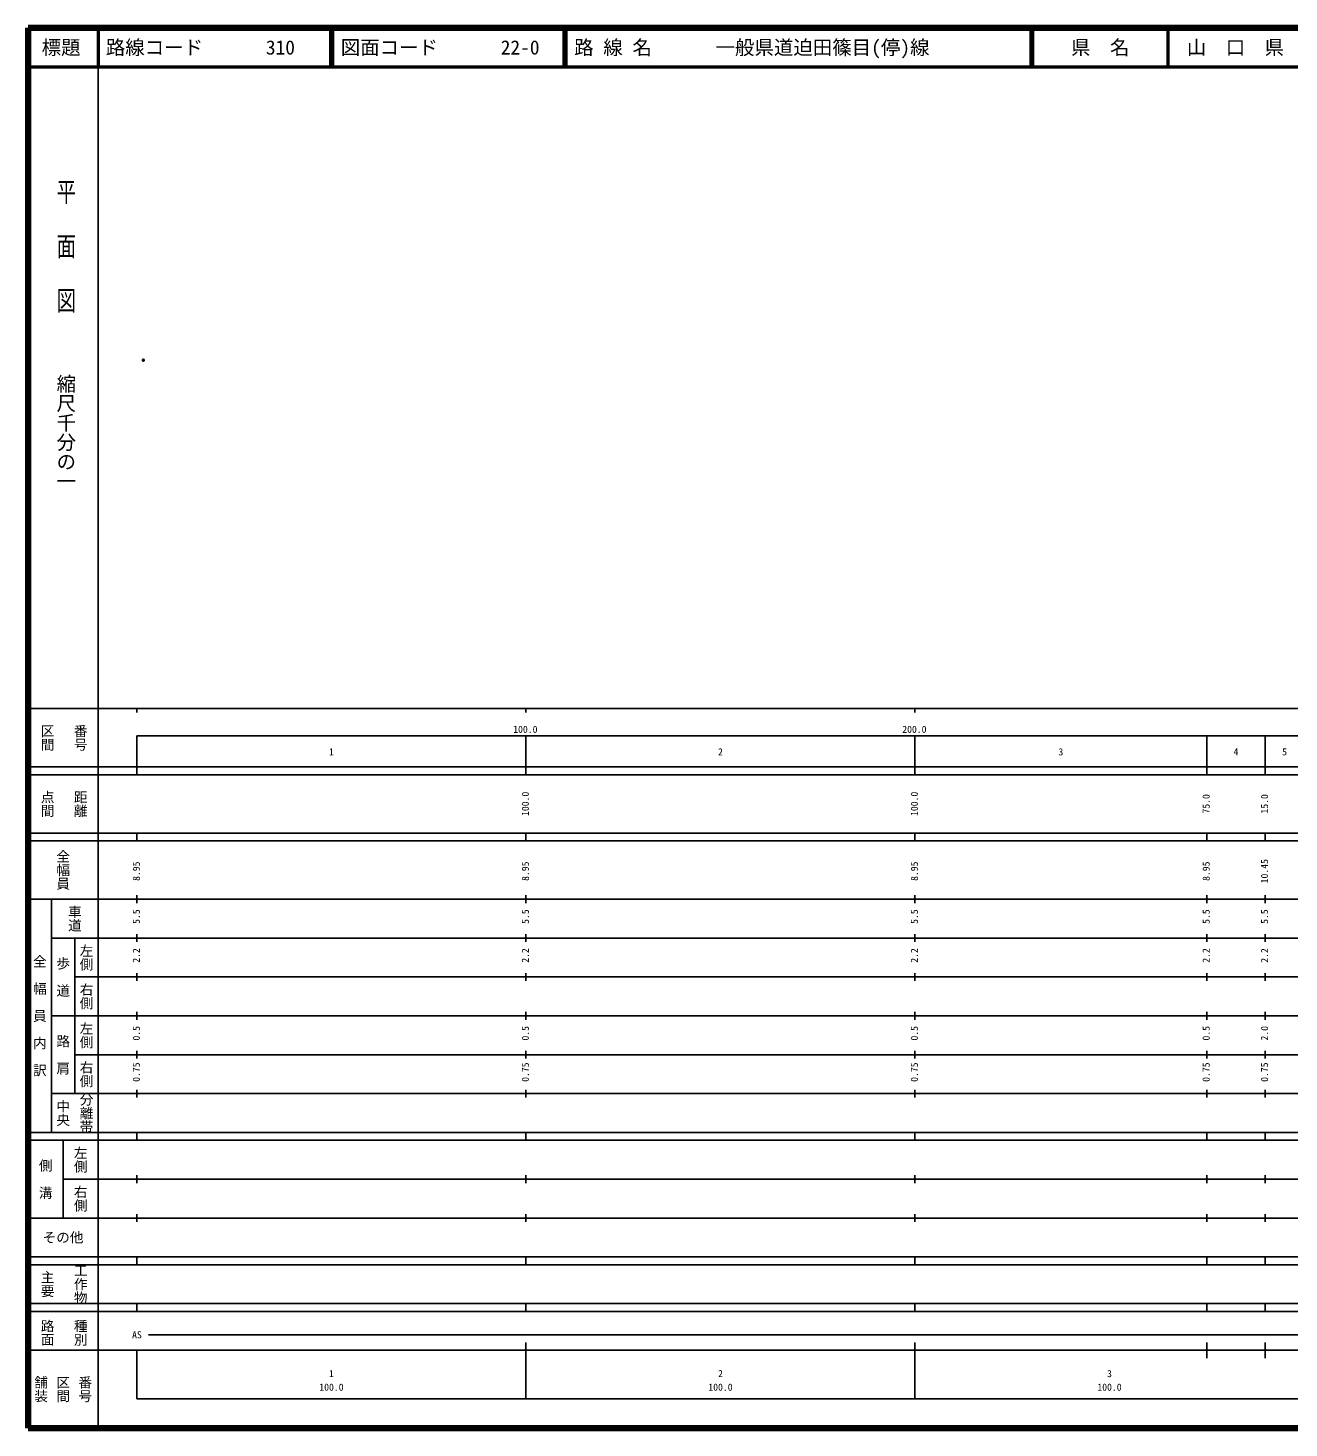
# Model space of a CAD drawing. Units: millimetres on the paper. Extents: x 40 to 680, y 20 to 380.
# Drawn here: x 40 to 364.1, y 20 to 380 of the extents above; entities that cross this region are included whole.
import ezdxf
from ezdxf.enums import TextEntityAlignment as Align

# ---------------------------------------------------------------- set-up
doc = ezdxf.new("R2010")
doc.units = ezdxf.units.MM
doc.header["$PDMODE"] = 32
doc.header["$PDSIZE"] = 0.5
doc.layers.add('M-OTRS', color=6, linetype='Continuous')
doc.layers.add('M-TTL-TXT', color=7, linetype='Continuous')
for name, color, linetype, lineweight in [('M-TTL', 2, 'Continuous', 140), ('M-TTL-BAND', 7, 'Continuous', 25), ('M-TTL-LINE', 7, 'Continuous', 50)]:
    doc.layers.add(name, color=color, linetype=linetype, lineweight=lineweight)
doc.styles.add('@ＭＳ ゴシック', font='')
doc.styles.add('ＭＳ ゴシック', font='')
doc.styles.get('@ＭＳ ゴシック').set_extended_font_data('@MS Gothic')
doc.styles.get('ＭＳ ゴシック').set_extended_font_data('MS Gothic')

msp = doc.modelspace()

# ---------------------------------------------------------------- linework, layer by layer
at = {"layer": 'M-OTRS'}
msp.add_point((69.647, 294.564), dxfattribs=at)
at = {"layer": 'M-TTL'}
for p, q in [((40, 380), (40, 20)), ((680, 380), (40, 380)), ((40, 20), (680, 20))]:
    msp.add_line(p, q, dxfattribs=at)
at = {"layer": 'M-TTL-BAND'}
for p, q in [((58, 370), (58, 20)), ((40, 205), (579, 205)), ((68, 205), (68, 204)), ((168, 205), (168, 204)), ((268, 205), (268, 204)), ((68, 198), (579, 198)), ((68, 198), (68, 188)), ((168, 188), (168, 198)), ((268, 188), (268, 198)), ((343, 188), (343, 198)), ((358, 188), (358, 198)), ((40, 190), (579, 190)), ((40, 188), (579, 188)), ((40, 173), (579, 173)), ((68, 171), (68, 173)), ((168, 171), (168, 173)), ((268, 171), (268, 173)), ((343, 171), (343, 173)), ((358, 171), (358, 173)), ((40, 171), (579, 171)), ((40, 156), (579, 156)), ((46, 96), (46, 156)), ((68, 155), (68, 157)), ((168, 155), (168, 157)), ((268, 155), (268, 157)), ((343, 155), (343, 157)), ((358, 155), (358, 157)), ((46, 146), (579, 146)), ((52, 146), (52, 106)), ((68, 145), (68, 147)), ((168, 145), (168, 147)), ((268, 145), (268, 147)), ((343, 145), (343, 147)), ((358, 145), (358, 147)), ((68, 135), (68, 137)), ((168, 135), (168, 137)), ((268, 135), (268, 137)), ((343, 135), (343, 137)), ((358, 135), (358, 137)), ((52, 136), (579, 136)), ((46, 126), (579, 126)), ((68, 125), (68, 127)), ((168, 125), (168, 127)), ((268, 125), (268, 127)), ((343, 125), (343, 127)), ((358, 125), (358, 127)), ((52, 116), (579, 116)), ((68, 115), (68, 117)), ((168, 115), (168, 117)), ((268, 115), (268, 117)), ((343, 115), (343, 117)), ((358, 115), (358, 117)), ((46, 106), (579, 106)), ((68, 105), (68, 107)), ((168, 105), (168, 107)), ((268, 105), (268, 107)), ((343, 105), (343, 107)), ((358, 105), (358, 107)), ((40, 96), (579, 96)), ((40, 94), (579, 94)), ((49, 94), (49, 74)), ((68, 94), (68, 96)), ((168, 94), (168, 96)), ((268, 94), (268, 96)), ((343, 94), (343, 96)), ((358, 94), (358, 96)), ((49, 84), (579, 84)), ((68, 83), (68, 85)), ((168, 83), (168, 85)), ((268, 83), (268, 85)), ((343, 83), (343, 85)), ((358, 83), (358, 85)), ((40, 74), (579, 74)), ((68, 73), (68, 75)), ((168, 73), (168, 75)), ((268, 73), (268, 75)), ((343, 73), (343, 75)), ((358, 73), (358, 75)), ((40, 64), (579, 64)), ((40, 62), (579, 62)), ((68, 62), (68, 64)), ((168, 62), (168, 64)), ((268, 62), (268, 64)), ((343, 62), (343, 64)), ((358, 62), (358, 64)), ((40, 52), (579, 52)), ((68, 50), (68, 52)), ((168, 50), (168, 52)), ((268, 50), (268, 52)), ((343, 50), (343, 52)), ((358, 50), (358, 52)), ((40, 50), (579, 50)), ((71, 44), (565, 44)), ((40, 40), (579, 40)), ((68, 40), (68, 27.5)), ((168, 27.5), (168, 42)), ((268, 27.5), (268, 42)), ((343, 38), (343, 42)), ((358, 38), (358, 42)), ((68, 27.5), (579, 27.5))]:
    msp.add_line(p, q, dxfattribs=at)
at = {"layer": 'M-TTL-LINE'}
for p, q in [((58, 380), (58, 370)), ((117.75, 380), (117.75, 370)), ((118.25, 380), (118.25, 370)), ((177.75, 380), (177.75, 370)), ((178.25, 380), (178.25, 370)), ((297.75, 380), (297.75, 370)), ((298.25, 380), (298.25, 370)), ((333, 380), (333, 370)), ((40, 370), (680, 370))]:
    msp.add_line(p, q, dxfattribs=at)

# ---------------------------------------------------------------- texts
at = {"layer": 'M-TTL-BAND', "style": '@ＭＳ ゴシック', "width": 1.4}
msp.add_text('平  面  図', height=3.666, rotation=270, dxfattribs=at).set_placement((49.777, 306.475), align=Align.MIDDLE_RIGHT)
at = {"layer": 'M-TTL-BAND', "style": '@ＭＳ ゴシック'}
msp.add_text('縮尺千分の一', height=3.666, rotation=270, dxfattribs=at).set_placement((49.777, 261.03), align=Align.MIDDLE_RIGHT)
for s, p in [('区間', (45, 197.5)), ('番号', (53.5, 197.5)), ('点間', (45, 180.5)), ('距離', (53.5, 180.5)), ('全幅員', (49, 163.5)), ('車道', (52, 151)), ('左側', (55, 141)), ('全\u3000幅\u3000員\u3000内\u3000訳', (43, 126)), ('歩\u3000道', (49, 136)), ('右側', (55, 131)), ('左側', (55, 121)), ('路\u3000肩', (49, 116)), ('右側', (55, 111)), ('分離帯', (55, 101)), ('中央', (49, 101)), ('左側', (53.5, 89)), ('側\u3000溝', (44.5, 84)), ('右側', (53.5, 79)), ('工作物', (53.5, 57)), ('主要', (45, 57)), ('路面', (45, 44.5)), ('種別', (53.5, 44.5)), ('舗装', (43.333, 30)), ('区間', (49, 30)), ('番号', (54.667, 30))]:
    msp.add_text(s, height=2.566, rotation=270, dxfattribs=at).set_placement(p, align=Align.MIDDLE_CENTER)
at = {"layer": 'M-TTL-BAND', "style": 'ＭＳ ゴシック'}
for s, p in [('100.0', (167.844, 198.195)), ('200.0', (267.844, 198.195)), ('1', (118, 192.405)), ('2', (218, 192.405)), ('3', (305.5, 192.405)), ('4', (350.5, 192.405)), ('5', (363, 192.405)), ('AS', (68, 42.5)), ('1', (118, 32.523)), ('2', (218, 32.523)), ('3', (318, 32.523)), ('100.0', (118, 29.033)), ('100.0', (218, 29.033)), ('100.0', (318, 29.033))]:
    msp.add_text(s, height=1.833, dxfattribs=at).set_placement(p, align=Align.BOTTOM_CENTER)
for s, p in [('100.0', (169.302, 180.5)), ('100.0', (269.302, 180.5)), ('75.0', (344.302, 180.5)), ('15.0', (359.302, 180.5)), ('10.45', (359.302, 163.174)), ('8.95', (69.302, 163.174)), ('8.95', (169.302, 163.174)), ('8.95', (269.302, 163.174)), ('8.95', (344.302, 163.174)), ('5.5', (69.302, 151.5)), ('5.5', (169.302, 151.5)), ('5.5', (269.302, 151.5)), ('5.5', (344.302, 151.5)), ('5.5', (359.302, 151.5)), ('2.2', (69.302, 141.5)), ('2.2', (169.302, 141.5)), ('2.2', (269.302, 141.5)), ('2.2', (344.302, 141.5)), ('2.2', (359.302, 141.5)), ('0.5', (69.302, 121.5)), ('0.5', (169.302, 121.5)), ('0.5', (269.302, 121.5)), ('0.5', (344.302, 121.5)), ('2.0', (359.302, 121.5)), ('0.75', (69.302, 111.5)), ('0.75', (169.302, 111.5)), ('0.75', (269.302, 111.5)), ('0.75', (344.302, 111.5)), ('0.75', (359.302, 111.5))]:
    msp.add_text(s, height=1.833, rotation=90, dxfattribs=at).set_placement(p, align=Align.BOTTOM_CENTER)
msp.add_text('その他', height=2.566, dxfattribs=at).set_placement((49, 69), align=Align.MIDDLE_CENTER)
at = {"layer": 'M-TTL-TXT', "style": 'ＭＳ ゴシック'}
for s, p in [('標題', (48.5, 375)), ('県\u3000名', (315.625, 375)), ('山\u3000口\u3000県', (350.375, 375))]:
    msp.add_text(s, height=3.666, dxfattribs=at).set_placement(p, align=Align.MIDDLE_CENTER)
for s, p in [('路線コード', (60, 375)), ('310', (101.142, 375)), ('図面コード', (120.38, 375)), ('22-0', (161.521, 375)), ('路 線 名', (180.38, 375)), ('一般県道迫田篠目(停)線', (216.734, 375))]:
    msp.add_text(s, height=3.666, dxfattribs=at).set_placement(p, align=Align.MIDDLE_LEFT)

doc.saveas('drawing.dxf')
